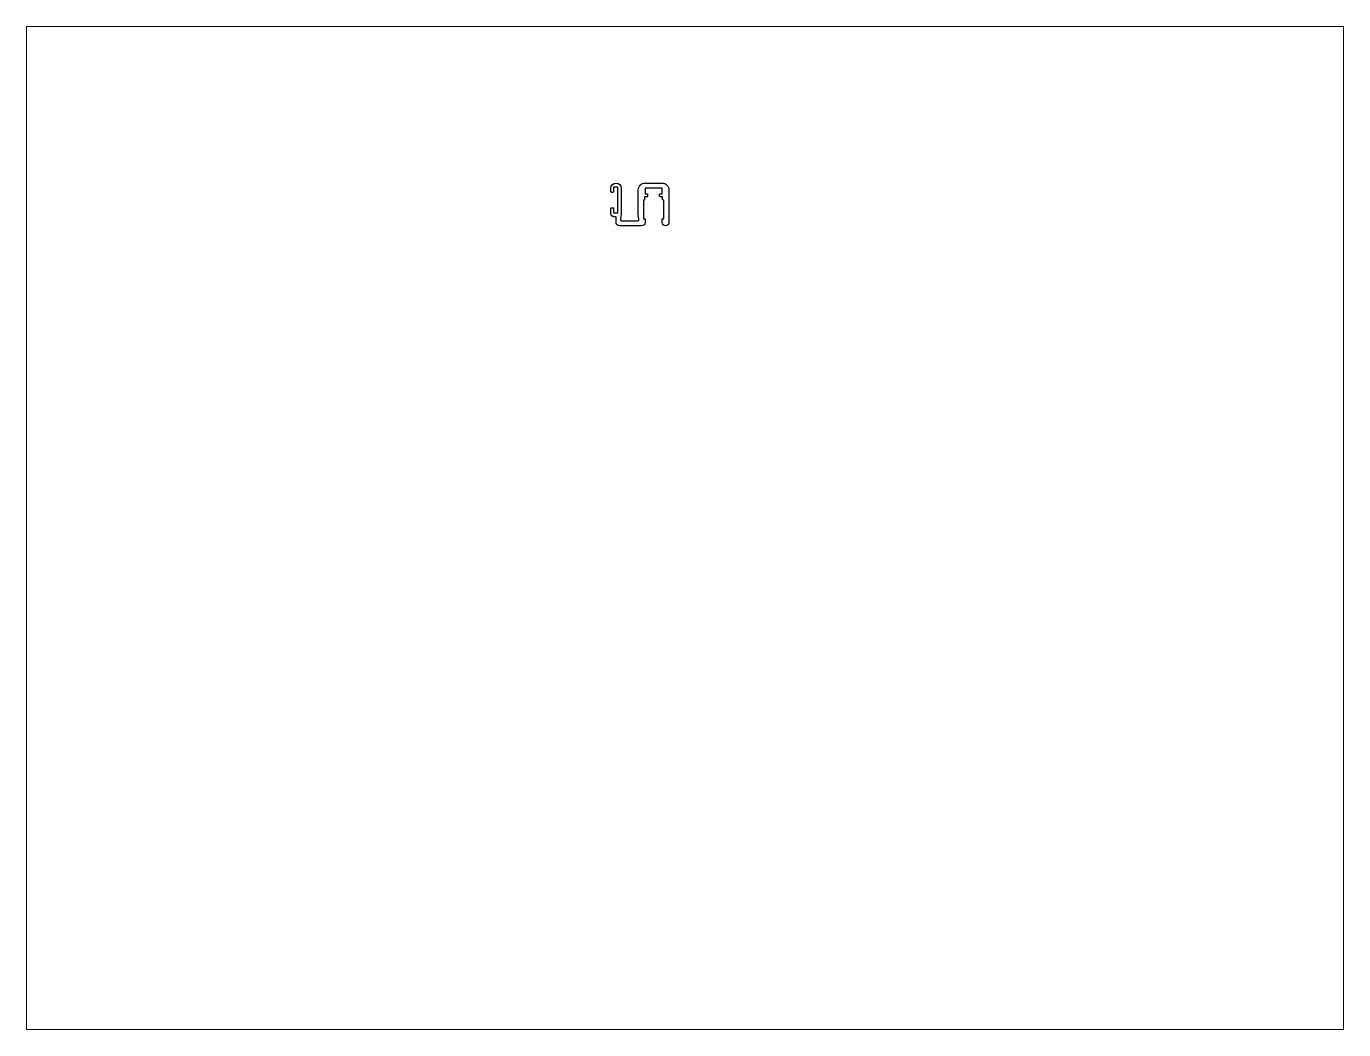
# Paper-space layout 'Layout1' of a CAD drawing. Extents: x 27 to 240, y 20 to 183.
# The model-space entities are those that its viewports show. They can reach past a viewport. Long polylines and large blocks are cut down to what shows.
import ezdxf

# ---------------------------------------------------------------- set-up
doc = ezdxf.new("R2010")
doc.units = 0
doc.header["$LTSCALE"] = 15
doc.layers.get('0').update_dxf_attribs({"linetype": 'CONTINUOUS'})

msp = doc.modelspace()

# ---------------------------------------------------------------- linework, layer by layer
msp.add_lwpolyline([(184.32, 220.82), (184.32, 226.32), (184.17, 226.32, -0.414214), (183.97, 226.52), (183.97, 227.32), (183.27, 227.32, -0.414214), (183.07, 227.52), (183.07, 228.02, -0.414214), (183.27, 228.22), (183.82, 228.22), (183.82, 229.82), (178.82, 229.82), (178.82, 228.22), (179.37, 228.22, -0.414214), (179.57, 228.02), (179.57, 227.52, -0.414214), (179.37, 227.32), (178.67, 227.32), (178.67, 226.52, -0.414214), (178.47, 226.32), (178.32, 226.32), (178.32, 220.82), (178.82, 220.82), (178.82, 219.82, -0.414214), (177.82, 218.82), (171.32, 218.82, -0.414214), (170.32, 219.82), (170.32, 221.42), (169.82, 221.42, -0.414214), (168.82, 222.42), (168.82, 223.92, -0.414214), (169.02, 224.12), (169.42, 224.12, -0.414214), (169.62, 223.92), (169.62, 222.62), (170.82, 222.62), (170.82, 230.12), (169.62, 230.12), (169.62, 228.82, -0.414214), (169.42, 228.62), (169.02, 228.62, -0.414214), (168.82, 228.82), (168.82, 229.82, -1), (171.82, 229.82), (171.82, 222.68, -0.028566), (171.8, 222.34), (171.6, 220.65, 0.448081), (171.9, 220.32), (176.73, 220.32, 0.448081), (177.03, 220.65), (176.84, 222.34, -0.028566), (176.82, 222.68), (176.82, 229.32, -0.414214), (178.82, 231.32), (183.82, 231.32, -0.414214), (185.82, 229.32), (185.82, 219.82, -1), (183.82, 219.82), (183.82, 220.82)], format="xyb", close=True)

psp = doc.layouts.get("Layout1")

# ---------------------------------------------------------------- viewports
at = {"layer": '0', "color": 0, "linetype": 'BYBLOCK', "ltscale": 0.05}
psp.add_viewport(center=(133.35, 101.6), size=(213.36, 162.56), view_center_point=(190.51, 130.3), view_height=293.8955, dxfattribs=at)

doc.saveas('drawing.dxf')
